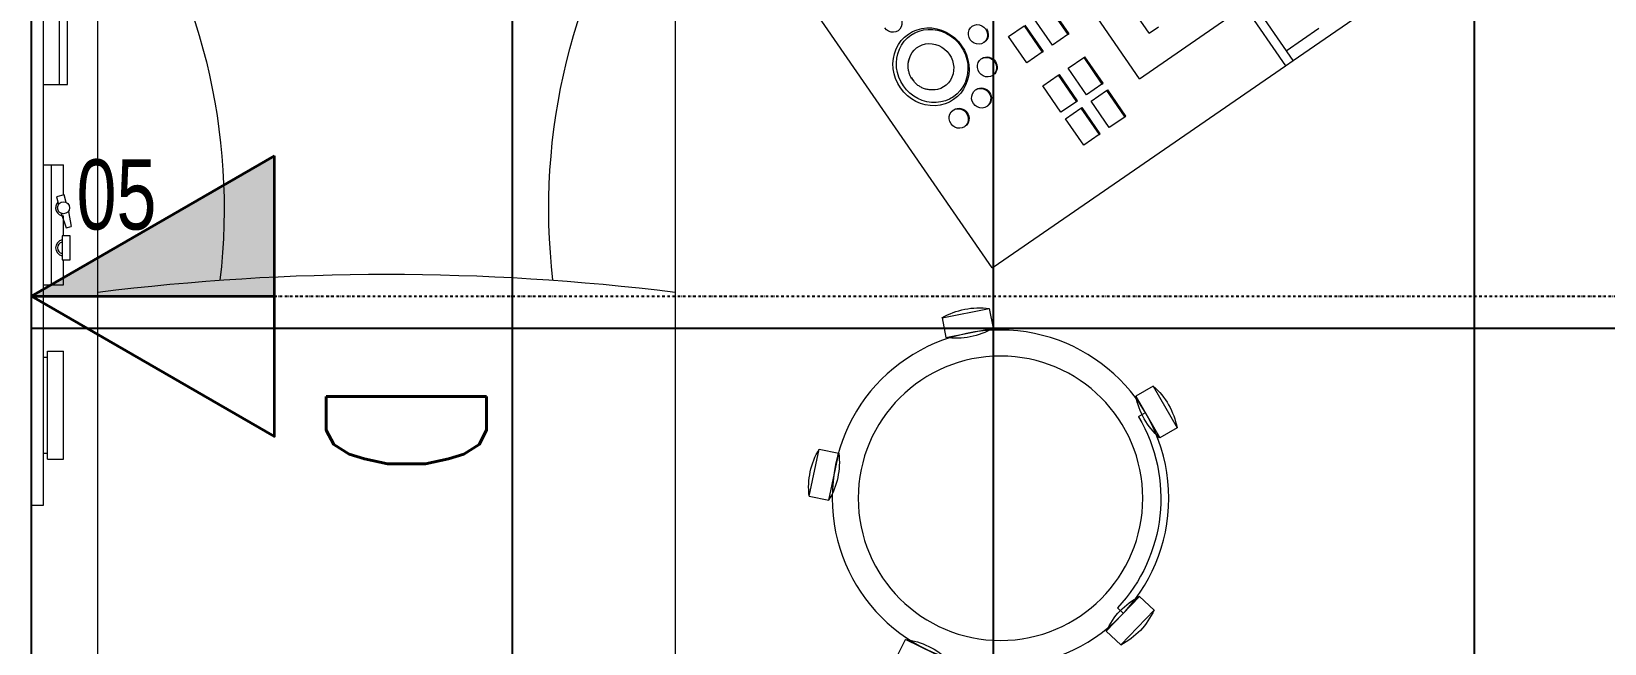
# Model space of a CAD drawing. Extents: x -560814 to 57327, y -29287 to 19916.
# Drawn here: x 20376 to 22338, y -10224 to -9460 of the extents above; entities that cross this region are included whole.
import ezdxf

# ---------------------------------------------------------------- set-up
doc = ezdxf.new("R2010")
doc.units = 0
doc.header["$LTSCALE"] = 0.25
doc.linetypes.add('DASHDOT', pattern=[25.4, 12.7, -6.35, 0, -6.35])
for name, color, linetype, lineweight in [('01-First Floor$0$72_EGR_EQP_TAG', 142, 'Continuous', 5), ('01-First Floor$0$LOADING', 253, 'Continuous', 5), ('01-First Floor$0$Walls', 251, 'Continuous', 5), ('E-LITE-CLNG-CNDT', 6, 'DASHDOT', 35), ('T-DATA-CLNG-COND', 51, 'DASHDOT', 25), ('T-DATA-DEVC-TYPE', 2, 'Continuous', 25), ('T-DATA-WALL @ 100', 33, 'Continuous', 35)]:
    doc.layers.add(name, color=color, linetype=linetype, lineweight=lineweight)
doc.layers.add('01-First Floor$0$FALSE CEILING', color=251, linetype='Continuous')
doc.styles.add('01-First Floor$0$X3G_ENTITY_257CFD', font='swisscl.ttf', dxfattribs={"height": 200})
doc.styles.add('DC_SIMPLEX', font='SIMPLEX.shx', dxfattribs={"width": 0.7})

# ---------------------------------------------------------------- blocks, each defined once
blk = doc.blocks.new('*U65')
blk.add_hatch(color=254).paths.add_polyline_path([(1.75, 3.031), (0, 3.031), (0, 0)])
blk.add_line((0, 0), (0, 3.031))
blk.add_lwpolyline([(1.75, 3.031), (0, 0), (-1.75, 3.031)], close=True)
at = {"layer": 'T-DATA-DEVC-TYPE', "style": 'DC_SIMPLEX', "width": 0.7, "flags": 8}
blk.add_attdef('DC_TYPE', (2.682, 5.634), '', height=2, rotation=360, dxfattribs=at)
blk = doc.blocks.new('01-First Floor$0$ME19011A-P')
for p, q in [((-0.425, 0), (0.425, 0)), ((-0.425, 0), (-0.425, -0.015)), ((0.425, 0), (0.425, -0.015)), ((-0.425, -0.015), (0.425, -0.015)), ((-0.36, -0.015), (-0.36, -0.0198)), ((-0.24, -0.015), (-0.24, -0.0198)), ((-0.15, -0.015), (-0.15, -0.04)), ((0, -0.015), (0, -0.04)), ((0.1, -0.015), (0.1, -0.045)), ((0.2, -0.045), (0.2, -0.015)), ((0.2818, -0.015), (0.2484, -0.015)), ((0.2484, -0.0243), (0.2484, -0.015)), ((0.2818, -0.0243), (0.2818, -0.015)), ((0.3211, -0.015), (0.2877, -0.015)), ((0.2877, -0.015), (0.2877, -0.0531)), ((0.3211, -0.0531), (0.3211, -0.015)), ((0.3623, -0.015), (0.3289, -0.015)), ((0.3289, -0.015), (0.3289, -0.0531)), ((0.3623, -0.0531), (0.3623, -0.015)), ((0.3682, -0.0243), (0.3682, -0.015)), ((0.3682, -0.015), (0.4016, -0.015)), ((0.4016, -0.0243), (0.4016, -0.015)), ((-0.3675, -0.0198), (-0.2325, -0.0198)), ((-0.3675, -0.0198), (-0.3675, -0.0399)), ((-0.2325, -0.0198), (-0.2325, -0.0399)), ((-0.15, -0.025), (0, -0.025)), ((-0.0606, -0.0371), (-0.0787, -0.0432)), ((-0.0402, -0.0312), (-0.0496, -0.0337)), ((-0.0376, -0.0409), (-0.0402, -0.0312)), ((0.1, -0.035), (0.2, -0.035)), ((0.2818, -0.0243), (0.2484, -0.0243)), ((0.3211, -0.0243), (0.2877, -0.0243)), ((0.3623, -0.0243), (0.3289, -0.0243)), ((0.3682, -0.0243), (0.4016, -0.0243)), ((-0.3675, -0.0399), (-0.2325, -0.0399)), ((-0.15, -0.04), (-0.1187, -0.04)), ((-0.0887, -0.04), (-0.0637, -0.04)), ((-0.0787, -0.0432), (-0.077, -0.0497)), ((-0.0582, -0.046), (-0.077, -0.0497)), ((-0.047, -0.0434), (-0.0376, -0.0409)), ((-0.0379, -0.04), (0, -0.04)), ((0.1, -0.045), (0.2, -0.045)), ((0.2877, -0.0531), (0.3211, -0.0531)), ((0.3289, -0.0531), (0.3623, -0.0531))]:
    blk.add_line(p, q)
blk.add_lwpolyline([(-0.1187, -0.0482), (-0.0887, -0.0482), (-0.0887, -0.0382), (-0.1187, -0.0382)], close=True)
at = {"color": 8, "const_width": 0.000601}
for points in [[(0.3044, -0.0531, -0.184574), (0.2977, -0.0636, -1.44364), (0.2961, -0.0581, -0.837915), (0.2969, -0.0664, -0.30536), (0.2839, -0.062, -1.584726), (0.2894, -0.0609, -0.253153), (0.2827, -0.0684, -0.874198), (0.2775, -0.0585, -0.915253), (0.2791, -0.0658, -0.223821), (0.2683, -0.0644, -1.703343), (0.272, -0.0597, -0.588962), (0.2621, -0.068, -0.717795), (0.2625, -0.0581, -0.983104), (0.2645, -0.0644, -0.326362), (0.2534, -0.0609, -0.758716), (0.2609, -0.0514, -0.906186), (0.2593, -0.0565, -0.189488), (0.2526, -0.0522, -0.7948), (0.2613, -0.0423, -1.223996), (0.2574, -0.047, -0.072149), (0.2534, -0.0403, -0.645886), (0.2609, -0.0324, -1.366917), (0.2574, -0.0371, -0.078415), (0.2542, -0.0308, -0.723006), (0.2613, -0.0256, -1.105484), (0.2582, -0.0292, -0.221197), (0.2566, -0.0243, -0.221197)], [(0.3456, -0.0531, 0.184574), (0.3523, -0.0636, 1.44364), (0.3539, -0.0581, 0.837915), (0.3531, -0.0664, 0.30536), (0.3661, -0.062, 1.584726), (0.3606, -0.0609, 0.253153), (0.3673, -0.0684, 0.874198), (0.3725, -0.0585, 0.915253), (0.3709, -0.0658, 0.223821), (0.3817, -0.0644, 1.703343), (0.378, -0.0597, 0.588962), (0.3879, -0.068, 0.717795), (0.3875, -0.0581, 0.983104), (0.3855, -0.0644, 0.326362), (0.3966, -0.0609, 0.758716), (0.3891, -0.0514, 0.906186), (0.3907, -0.0565, 0.189488), (0.3974, -0.0522, 0.7948), (0.3887, -0.0423, 1.223996), (0.3926, -0.047, 0.072149), (0.3966, -0.0403, 0.645886), (0.3891, -0.0324, 1.366917), (0.3926, -0.0371, 0.078415), (0.3958, -0.0308, 0.723006), (0.3887, -0.0256, 1.105484), (0.3918, -0.0292, 0.221197), (0.3934, -0.0243, 0.221197)]]:
    blk.add_lwpolyline(points, format="xyb", dxfattribs=at)
blk.add_circle((-0.0537, -0.04), 0.0075)
for centre, radius, start, end in [((-0.1037, -0.04), 0.01, 10.4593, 169.5407), ((-0.1037, -0.04), 0.0075, 14.0075, 165.9925), ((-0.0537, -0.04), 0.01, 45, 180)]:
    blk.add_arc(centre, radius, start, end)
blk = doc.blocks.new('01-First Floor$0$M.44.57.64')
at = {"layer": '01-First Floor$0$LOADING', "xscale": 1000.000000000002, "yscale": 1000.000000000002, "zscale": 1000.000000000002, "rotation": 225.9999036123427}
blk.add_blockref('01-First Floor$0$ME19011A-P', (-80806.9, 16720.7), dxfattribs=at)
blk = doc.blocks.new('01-First Floor$0$HF10037B-P')
at = {"layer": '01-First Floor$0$LOADING'}
for p, q in [((0.2459, 0.134), (0.1859, 0.134)), ((0.1859, 0.134), (0.1859, 0.109)), ((0.2459, 0.134), (0.2459, 0.109)), ((0.2459, 0.109), (0.1859, 0.109)), ((0, 0), (-0.0142, -0.0583)), ((0, 0), (0.0243, -0.0059)), ((0.0243, -0.0059), (0.01, -0.0642)), ((0.4071, -0.0094), (0.431, -0.0018)), ((0.4071, -0.0094), (0.4255, -0.0665)), ((0.431, -0.0018), (0.4493, -0.0589)), ((0.4069, -0.0417), (0.4165, -0.0387)), ((-0.0142, -0.0583), (0.01, -0.0642)), ((0.4255, -0.0665), (0.4493, -0.0589)), ((0.0524, -0.2725), (0.0674, -0.2525)), ((0.0674, -0.2525), (0.1154, -0.2885)), ((0.0524, -0.2725), (0.1004, -0.3085)), ((0.3125, -0.2897), (0.362, -0.2558)), ((0.3267, -0.268), (0.3323, -0.2763)), ((0.3761, -0.2764), (0.362, -0.2558)), ((0.1004, -0.3085), (0.1154, -0.2885)), ((0.3266, -0.3103), (0.3125, -0.2897)), ((0.3266, -0.3103), (0.3761, -0.2764))]:
    blk.add_line(p, q, dxfattribs=at)
for radius in [0.21, 0.1775]:
    blk.add_circle((0.2161, -0.1014), radius, dxfattribs=at)
for centre, radius, start, end in [((0.2159, 0.0465), 0.0925, 71.0754, 108.9246), ((0.2159, 0.1965), 0.0925, 251.0754, 288.9246), ((0.0779, -0.0499), 0.0925, 147.3419, 185.1912), ((-0.0678, -0.0143), 0.0925, 327.3419, 5.1912), ((0.4996, -0.0113), 0.0925, 178.8412, 216.6904), ((0.3568, -0.057), 0.0925, 358.8412, 36.6904), ((0.2161, -0.1014), 0.2, 303.6037, 17.3657), ((0.0389, -0.3404), 0.0925, 34.1875, 72.0368), ((0.1289, -0.2205), 0.0925, 214.1875, 252.0368), ((0.3867, -0.3449), 0.0925, 105.5121, 143.3614), ((0.3019, -0.2212), 0.0925, 285.5121, 323.3614)]:
    blk.add_arc(centre, radius, start, end, dxfattribs=at)
blk = doc.blocks.new('01-First Floor$0$HF13902-P')
at = {"color": 8}
for centre, radius, start, end in [((-0.9704, 0.0819), 0.7679, 353.3222, 34.2669), ((0.9704, 0.0819), 0.7679, 145.7331, 186.6778), ((0, -2.9071), 2.9071, 82.8865, 97.1135)]:
    blk.add_arc(centre, radius, start, end, dxfattribs=at)
at = {"layer": '01-First Floor$0$LOADING'}
for p, q in [((-0.36, 0.3161), (-0.36, -0.6824)), ((0.36, -0.6824), (0.36, 0.3161))]:
    blk.add_line(p, q, dxfattribs=at)
blk = doc.blocks.new('01-First Floor$0$ME15657-P')
for p, q in [((-0.25, 0.4559), (-0.25, 0.6341)), ((-0.235, 0.4556), (-0.235, 0.5052)), ((-0.25, 0.4445), (-0.25, 0.4559)), ((-0.25, 0.4559), (-0.16, 0.4559)), ((-0.25, 0.0096), (-0.25, 0.4445)), ((-0.16, 0.4445), (-0.25, 0.4445)), ((-0.16, 0.2855), (-0.16, 0.4191)), ((-0.12, 0.3274), (-0.12, 0.3418)), ((-0.12, 0.3274), (-0.095, 0.3274)), ((-0.16, 0.2855), (0.16, 0.2855)), ((-0.1888, 0.2448), (-0.1488, 0.2448)), ((-0.1888, 0.243), (-0.1888, 0.2448)), ((-0.1488, 0.243), (-0.1888, 0.243)), ((-0.1888, 0.243), (-0.1888, 0.2196)), ((-0.1488, 0.243), (-0.1488, 0.2448)), ((-0.1488, 0.2196), (-0.1488, 0.243)), ((-0.1388, 0.2448), (-0.0988, 0.2448)), ((-0.1388, 0.243), (-0.1388, 0.2448)), ((-0.0988, 0.243), (-0.1388, 0.243)), ((-0.1388, 0.243), (-0.1388, 0.2196)), ((-0.0988, 0.243), (-0.0988, 0.2448)), ((-0.0988, 0.2196), (-0.0988, 0.243)), ((-0.0638, 0.2448), (-0.0238, 0.2448)), ((-0.0638, 0.243), (-0.0638, 0.2448)), ((-0.0238, 0.243), (-0.0638, 0.243)), ((-0.0638, 0.243), (-0.0638, 0.2196)), ((-0.1888, 0.2196), (-0.1488, 0.2196)), ((-0.1388, 0.2196), (-0.0988, 0.2196)), ((-0.0638, 0.2196), (-0.0238, 0.2196)), ((-0.1888, 0.206), (-0.1488, 0.206)), ((-0.1888, 0.2042), (-0.1888, 0.206)), ((-0.1488, 0.2042), (-0.1888, 0.2042)), ((-0.1888, 0.2042), (-0.1888, 0.1809)), ((-0.1488, 0.2042), (-0.1488, 0.206)), ((-0.1488, 0.1809), (-0.1488, 0.2042)), ((-0.1388, 0.206), (-0.0988, 0.206)), ((-0.1388, 0.2042), (-0.1388, 0.206)), ((-0.0988, 0.2042), (-0.1388, 0.2042)), ((-0.1388, 0.2042), (-0.1388, 0.1809)), ((-0.0988, 0.2042), (-0.0988, 0.206)), ((-0.0988, 0.1809), (-0.0988, 0.2042)), ((-0.0638, 0.206), (-0.0238, 0.206)), ((-0.0638, 0.2042), (-0.0638, 0.206)), ((-0.0238, 0.2042), (-0.0638, 0.2042)), ((-0.0638, 0.2042), (-0.0638, 0.1809)), ((-0.0238, 0.1809), (-0.0238, 0.2042)), ((-0.1888, 0.1809), (-0.1488, 0.1809)), ((-0.1388, 0.1809), (-0.0988, 0.1809)), ((-0.0638, 0.1809), (-0.0238, 0.1809)), ((-0.0525, 0.1379), (-0.0525, 0.1369)), ((-0.0275, 0.1369), (-0.0275, 0.1379)), ((-0.0125, 0.1519), (-0.0125, 0.1509)), ((-0.0803, 0.1099), (-0.0803, 0.1089)), ((-0.0553, 0.1089), (-0.0553, 0.1099)), ((-0.0853, 0.0726), (-0.0853, 0.0715)), ((-0.0603, 0.0715), (-0.0603, 0.0726)), ((-0.25, 0), (-0.25, 0.0096)), ((-0.25, 0), (0.25, 0))]:
    blk.add_line(p, q)
at = {"flags": 128}
for points in [[(-0.0266, 0.0675), (-0.026, 0.0664), (-0.0253, 0.0654), (-0.0246, 0.0644), (-0.0239, 0.0634), (-0.0231, 0.0624), (-0.0224, 0.0615), (-0.0215, 0.0606), (-0.0207, 0.0598), (-0.0198, 0.0589), (-0.0189, 0.0582), (-0.018, 0.0575), (-0.017, 0.0568), (-0.016, 0.0561), (-0.015, 0.0555), (-0.014, 0.055), (-0.013, 0.0544), (-0.0119, 0.054), (-0.0109, 0.0535), (-0.0098, 0.0531), (-0.0087, 0.0528), (-0.0076, 0.0525), (-0.0065, 0.0522), (-0.0054, 0.052), (-0.0043, 0.0518), (-0.0032, 0.0517), (-0.0021, 0.0516), (-0.001, 0.0515), (0, 0.0515)], [(0, 0.0515), (0.0011, 0.0515), (0.0022, 0.0516), (0.0034, 0.0517), (0.0045, 0.0518), (0.0056, 0.052), (0.0067, 0.0522), (0.0078, 0.0525), (0.0089, 0.0528), (0.0099, 0.0532), (0.011, 0.0536), (0.0121, 0.054), (0.0131, 0.0545), (0.0141, 0.055), (0.0152, 0.0556), (0.0161, 0.0562), (0.0171, 0.0569), (0.0181, 0.0575), (0.019, 0.0583), (0.0199, 0.059), (0.0208, 0.0599), (0.0216, 0.0607), (0.0225, 0.0616), (0.0232, 0.0625), (0.024, 0.0635), (0.0247, 0.0645), (0.0254, 0.0655), (0.026, 0.0666), (0.0266, 0.0675)]]:
    blk.add_lwpolyline(points, dxfattribs=at)
for centre, major_axis, start_param, end_param in [((0, 0.1519), (0.0125, 0), 1.570796, 3.141593), ((0, 0.1509), (0.0125, 0), 1.570796, 4.712389), ((0, 0.1509), (0.0125, 0), 4.712389, 7.853982), ((-0.04, 0.1379), (0.0125, 0), 1.570796, 3.141593), ((-0.04, 0.1369), (0.0125, 0), 1.570796, 4.712389), ((-0.04, 0.1379), (0.0125, 0), 0, 1.570796), ((-0.04, 0.1369), (0.0125, 0), 4.712389, 7.853982), ((-0.0678, 0.1099), (0.0125, 0), 1.570796, 3.141593), ((-0.0678, 0.1089), (0.0125, 0), 1.570796, 4.712389), ((-0.0678, 0.1099), (0.0125, 0), 0, 1.570796), ((-0.0678, 0.1089), (0.0125, 0), 4.712389, 7.853982), ((0, 0.0797), (-0.0497, 0), 4.712389, 7.853982), ((0, 0.0815), (-0.0467, 0), 4.712389, 7.853982), ((0, 0.0797), (0.0497, 0), 4.712389, 7.853982), ((0, 0.0815), (0.0467, 0), 4.712389, 7.853982), ((0, 0.0797), (0.0296, 0), 1.570796, 3.926991), ((0, 0.0797), (0.0296, 0), 5.497787, 7.853982), ((-0.0728, 0.0726), (0.0125, 0), 1.570796, 3.141593), ((-0.0728, 0.0715), (0.0125, 0), 1.570796, 4.712389), ((-0.0728, 0.0726), (0.0125, 0), 0, 1.570796), ((-0.0728, 0.0715), (0.0125, 0), 4.712389, 7.853982), ((0.0728, 0.0715), (0.0125, 0), 1.570796, 4.712389), ((0, 0.0797), (0.0296, 0), 4.624442, 4.652361), ((0, 0.0797), (0.0296, 0), 4.672724, 4.712389), ((0, 0.0797), (0.0296, 0), 4.712389, 4.752054), ((0, 0.0797), (0.0296, 0), 4.772417, 4.800336)]:
    blk.add_ellipse(centre, major_axis=major_axis, ratio=0.93358, start_param=start_param, end_param=end_param)
blk = doc.blocks.new('01-First Floor')
at = {"layer": '01-First Floor$0$FALSE CEILING', "linetype": 'Continuous'}
for p, q in [((20976, -12830), (20976, -8830)), ((21576, -12830), (21576, -8830)), ((22176, -12830), (22176, -8830)), ((20376, -9830), (23876, -9830))]:
    blk.add_line(p, q, dxfattribs=at)
at = {"layer": '01-First Floor$0$FALSE CEILING'}
blk.add_lwpolyline([(20376, -8830), (23876, -8830), (23876, -10710), (23876, -10710), (23876, -12830), (20376, -12830), (20376, -8830)], dxfattribs=at)
at = {"layer": '01-First Floor$0$Walls'}
blk.add_line((20376, -8830), (20376, -12760), dxfattribs=at)
at = {"layer": '01-First Floor$0$LOADING', "xscale": -999.9999999999999, "yscale": 999.9999999999997, "zscale": 999.9999999999999, "rotation": 304.5943851136899}
blk.add_blockref('01-First Floor$0$ME15657-P', (21432.5, -9548.9, -0.1), dxfattribs=at)
at = {"layer": '01-First Floor$0$LOADING', "xscale": -1000, "yscale": 1000, "zscale": 1000}
blk.add_blockref('01-First Floor$0$HF13902-P', (20818.8, -9762.6, -0.1), dxfattribs=at)
at = {"layer": '01-First Floor$0$LOADING', "rotation": 224.0000963876573}
blk.add_blockref('01-First Floor$0$M.44.57.64', (-49366.7, -53731.4, -0.1), dxfattribs=at)
at = {"layer": '01-First Floor$0$LOADING', "extrusion": (2.75759e-10, -1.16581e-09, -1), "xscale": 999.9999999999998, "yscale": 999.9999999999998, "zscale": 999.9999999999998, "rotation": 205.7813125359263}
blk.add_blockref('01-First Floor$0$HF10037B-P', (-21346.1, -10039.6, 0.1), dxfattribs=at)
at = {"layer": '01-First Floor$0$72_EGR_EQP_TAG', "insert": (20482.1, -9619.3, -0.1), "char_height": 87.47, "attachment_point": 2, "style": '01-First Floor$0$X3G_ENTITY_257CFD'}
blk.add_mtext('05', dxfattribs=at)

msp = doc.modelspace()

# ---------------------------------------------------------------- linework, layer by layer
at = {"layer": 'T-DATA-CLNG-COND'}
msp.add_lwpolyline([(20679.1, -9790), (24026, -9790)], dxfattribs=at)

# ---------------------------------------------------------------- block references
at = {"layer": 'E-LITE-CLNG-CNDT'}
msp.add_blockref('01-First Floor', (0, 0), dxfattribs=at)
at = {"layer": 'T-DATA-WALL @ 100'}
ref = msp.add_blockref('*U65', (20376, -9790), dxfattribs=dict(at, xscale=-100, yscale=100, zscale=100, rotation=270))
ref.add_attrib('DC_TYPE', 'D', (20743.8, -9891.2, 0), dxfattribs={"layer": 'T-DATA-DEVC-TYPE', "height": 200, "rotation": 270, "style": 'DC_SIMPLEX', "width": 0.7, "flags": 8})

doc.saveas('drawing.dxf')
